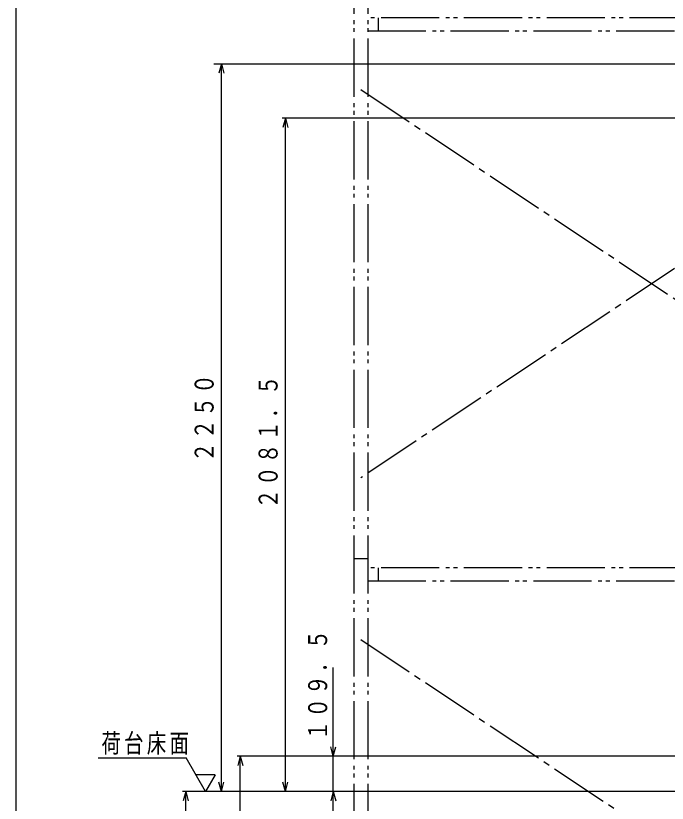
# Model space of a CAD drawing. Units: millimetres, scale not verified. Extents: x -7950 to 7710, y -5600 to 5443.
# Drawn here: x -7950 to -5936, y -1681 to 753 of the extents above; entities that cross this region are included whole.
import ezdxf

# ---------------------------------------------------------------- set-up
doc = ezdxf.new("R2010")
doc.units = ezdxf.units.MM
doc.header["$LTSCALE"] = 20
doc.linetypes.add('CHAIN2', pattern=[12, 9, -1, 1, -1])
doc.linetypes.add('DOUBLE_CHAIN2', pattern=[12.8, 9, -1, 0.6, -0.6, 0.6, -1])
doc.layers.add('0-0_1', color=1, linetype='Continuous')
doc.layers.add('0-1_10', color=7, linetype='Continuous')
doc.styles.add('ＭＳ ゴシック', font='')
doc.styles.get('ＭＳ ゴシック').set_extended_font_data('MS Gothic')

msp = doc.modelspace()

# ---------------------------------------------------------------- linework, layer by layer
at = {"layer": '0-0_1', "color": 2, "linetype": 'DOUBLE_CHAIN2'}
for p, q in [((-6904.51, 2474.99), (-6904.51, -2619.51)), ((-6861.81, 2474.99), (-6861.81, -2619.51)), ((-5104.51, 746.33), (-6861.81, 746.33)), ((-6829.16, 746.33), (-6829.16, 706.33)), ((-6861.81, 706.33), (-5104.51, 706.33)), ((-6861.81, -925.01), (-6904.51, -925.01)), ((-5104.51, -953.67), (-6861.81, -953.67)), ((-6829.16, -953.67), (-6829.16, -993.67)), ((-6861.81, -993.67), (-5104.51, -993.67))]:
    msp.add_line(p, q, dxfattribs=at)
at = {"layer": '0-0_1', "color": 4}
for p, q in [((-7337.45, 604.99), (-3329.12, 604.99)), ((-7313.98, 604.99), (-7321.75, 576.01)), ((-7313.98, -1645.01), (-7313.98, 604.99)), ((-7313.98, 604.99), (-7306.22, 576.01)), ((-4564.51, 436.33), (-7126.23, 436.33)), ((-7116.23, 436.33), (-7123.99, 407.36)), ((-7116.23, -1645.01), (-7116.23, 436.33)), ((-7116.23, 436.33), (-7108.46, 407.36)), ((-6968.31, -1535.56), (-6968.31, -1261.4)), ((-6968.31, -1535.56), (-6976.08, -1506.59)), ((-6968.31, -1535.56), (-6960.55, -1506.59)), ((-7695.12, -1541.09), (-7423.12, -1541.09)), ((-7363.12, -1645.01), (-7423.12, -1541.09)), ((-4927.66, -1535.56), (-7265.82, -1535.56)), ((-7255.82, -1535.56), (-7263.58, -1564.54)), ((-7255.82, -2435.56), (-7255.82, -1535.56)), ((-7255.82, -1535.56), (-7248.05, -1564.54)), ((-6968.31, -1645.01), (-6968.31, -1535.56)), ((-7333.12, -1593.05), (-7393.12, -1593.05)), ((-7333.12, -1593.05), (-7363.12, -1645.01)), ((-7313.98, -1645.01), (-7321.75, -1616.04)), ((-7313.98, -1645.01), (-7306.22, -1616.04)), ((-7116.23, -1645.01), (-7123.99, -1616.04)), ((-7116.23, -1645.01), (-7108.46, -1616.04)), ((-4890.46, -1645.01), (-7434.21, -1645.01)), ((-7424.21, -1645.01), (-7431.98, -1673.99)), ((-7424.21, -2695.01), (-7424.21, -1645.01)), ((-7424.21, -1645.01), (-7416.45, -1673.99)), ((-6968.31, -1645.01), (-6960.55, -1673.99))]:
    msp.add_line(p, q, dxfattribs=at)
at = {"layer": '0-0_1', "color": 2, "linetype": 'CHAIN2'}
for p, q in [((-6883.16, 524.99), (-5083.16, -675.01)), ((-5114.51, 504.08), (-6883.16, -675.01)), ((-6883.16, -1175.01), (-5083.16, -2375.01))]:
    msp.add_line(p, q, dxfattribs=at)
at = {"layer": '0-0_1', "color": 4}
msp.add_lwpolyline([(-6968.31, -1705.01), (-6968.31, -1645.01), (-6976.08, -1673.99)], dxfattribs=at)
at = {"layer": '0-1_10'}
msp.add_lwpolyline([(-7950, -5600), (7710, -5600), (7710, 5443.2), (-7950, 5443.2)], close=True, dxfattribs=at)

# ---------------------------------------------------------------- texts
at = {"layer": '0-0_1', "color": 7, "char_height": 58.65, "attachment_point": 7, "rotation": 90, "style": 'ＭＳ ゴシック'}
for s, insert in [('\\T1.17;\\W0.75;２２５０', (-7337.22, -625.9)), ('\\T1.17;\\W0.75;２０８１．５', (-7139.47, -770.23)), ('\\T1.17;\\W0.75;１０９．５', (-6986.26, -1486.14))]:
    msp.add_mtext(s, dxfattribs=dict(at, insert=insert))
at = {"layer": '0-0_1', "color": 7, "insert": (-7685.12, -1531.09), "char_height": 58.65, "attachment_point": 7, "style": 'ＭＳ ゴシック'}
msp.add_mtext('\\T1.17;\\W0.75;荷台床面', dxfattribs=at)

doc.saveas('drawing.dxf')
